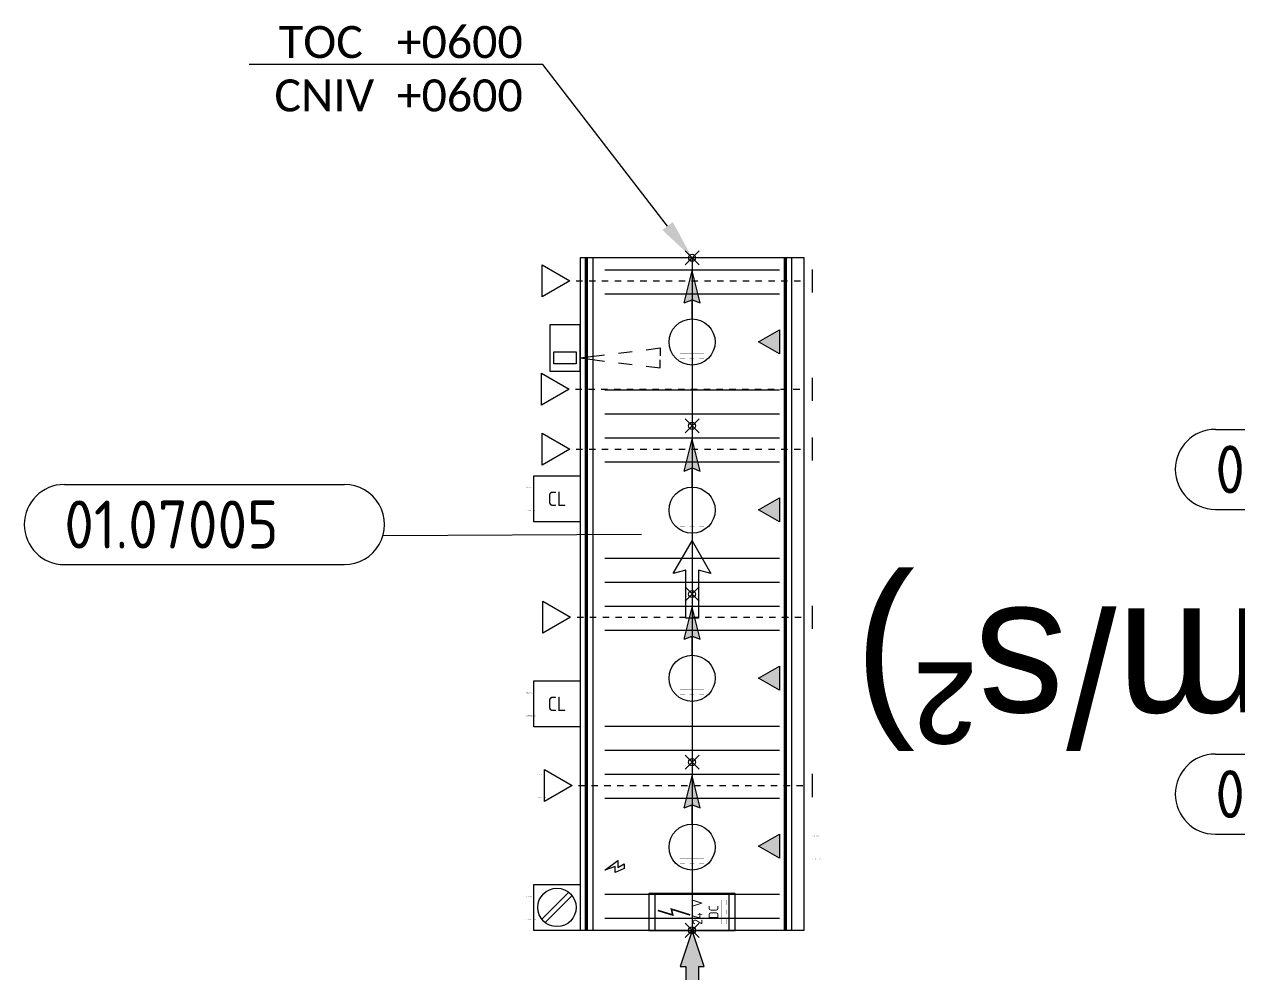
# Model space of a CAD drawing. Header units: millimetres. Extents: x -237058 to -184775, y -34272 to -10386.
# Drawn here: x -215380 to -211584, y -13354 to -10387 of the extents above; entities that cross this region are included whole.
import ezdxf
from ezdxf import colors
from ezdxf.entities.mleader import LeaderData, LeaderLine
from ezdxf.enums import TextEntityAlignment as Align
from ezdxf.math import Vec2, Vec3

# ---------------------------------------------------------------- set-up
doc = ezdxf.new("R2018")
doc.units = ezdxf.units.MM
doc.header["$PDMODE"] = 35
doc.header["$PDSIZE"] = 22
for name, color, linetype in [('0_SA-Comp_230V', 7, 'Continuous'), ('0_SA-Comp_Connections_And_Zooms', 1, 'Continuous'), ('0_SA-Comp_ICE', 4, 'Continuous'), ('0_SA-Comp_Inther', 7, 'Continuous'), ('0_SA-Comp_Profinet', 7, 'Continuous'), ('0_TOC+0600_conv_ICE', 7, 'Continuous'), ('conv_accumulation', 3, 'Continuous'), ('conv_beltside', 74, 'Continuous'), ('conv_centerline', 140, 'Continuous'), ('conv_direction', 30, 'Continuous'), ('conv_e-side', 12, 'Continuous'), ('conv_nodes', 7, 'Continuous'), ('conv_POSNR', 3, 'Continuous'), ('conv_speeds', 7, 'Continuous'), ('conv_type', 7, 'Continuous')]:
    doc.layers.add(name, color=color, linetype=linetype)
doc.layers.add('conv_textures', color=7, linetype='Continuous', true_color=0x5a6e7e)
doc.styles.add('ICE_25', font='calibri.ttf', dxfattribs={"height": 25})
doc.styles.add('Int_Kader_2.0', font='calibri.ttf', dxfattribs={"height": 2})
doc.styles.get("Standard").update_dxf_attribs({"font": 'isocp.shx'})

# ---------------------------------------------------------------- blocks, each defined once
blk = doc.blocks.new('ICE_sub-block_balloon_S')
at = {"layer": 'conv_POSNR'}
for p, q in [((-437.5, 125), (437.5, 125)), ((-437.5, -125), (437.5, -125))]:
    blk.add_line(p, q, dxfattribs=at)
for centre, start, end in [((-437.5, 0), 90, 270), ((437.5, 0), 270, 90)]:
    blk.add_arc(centre, 125, start, end, dxfattribs=at)
blk = doc.blocks.new('ICE_sub-block_direction')
at = {"layer": 'conv_direction'}
for p, q in [((75, 20), (64.6, 58.6)), ((64.6, 58.6), (166.2, 0)), ((-75, -20), (-75, 20)), ((-75, 20), (75, 20)), ((166.2, 0), (64.6, -58.6)), ((75, -20), (-75, -20)), ((64.6, -58.6), (75, -20))]:
    blk.add_line(p, q, dxfattribs=at)
blk = doc.blocks.new('ICE_sub-block_accumulation')
at = {"layer": 'conv_accumulation'}
h = blk.add_hatch(color=256, dxfattribs=at)
h.dxf.hatch_style = 1
h.paths.add_polyline_path([(0, 65), (-37.5, 0), (37.5, 0)])
for p, q in [((-37.5, 0), (0, 65)), ((0, 65), (37.5, 0)), ((37.5, 0), (-37.5, 0))]:
    blk.add_line(p, q, dxfattribs=at)
blk = doc.blocks.new('power_supply_sign')
blk.add_lwpolyline([(0, 0), (30.5, 40.8), (8.7, 40.8), (20.3, 60.9), (5.8, 60.9), (-7.4, 32.6), (11.9, 32.6)], close=True)
blk = doc.blocks.new('*U241')
for p, q in [((0, 350), (0, 310)), ((1350, 350), (0, 350)), ((1350, 310), (1350, 350)), ((1350, 350), (1405, 350)), ((1405, 350), (1405, 310)), ((0, 310), (0, -310)), ((1350, 310), (0, 310)), ((1405, 310), (1350, 310)), ((1405, 310), (1405, -310)), ((0, -310), (0, -350)), ((1350, -310), (0, -310)), ((1350, -350), (1350, -310)), ((1405, -310), (1350, -310)), ((1405, -310), (1405, -350)), ((0, -350), (1350, -350)), ((1405, -350), (1350, -350))]:
    blk.add_line(p, q)
at = {"layer": 'conv_beltside', "const_width": 10}
for points in [[(0, -291.3), (1350, -291.3)], [(1350, -291.3), (1405, -291.3)]]:
    blk.add_lwpolyline(points, dxfattribs=at)
at = {"layer": 'conv_centerline'}
for p, q in [((1350, 0), (0, 0)), ((1405, 0), (1350, 0))]:
    blk.add_line(p, q, dxfattribs=at)
at = {"layer": 'conv_e-side', "const_width": 10}
for points in [[(0, 330), (1350, 330)], [(1350, 330), (1405, 330)]]:
    blk.add_lwpolyline(points, dxfattribs=at)
at = {"layer": 'conv_nodes'}
for p in [(675, 0), (0, 0), (1350, 0), (1405, 0)]:
    blk.add_point(p, dxfattribs=at)
at = {"layer": 'conv_POSNR'}
blk.add_line((730.3, -966.9), (853.1, -129.2), dxfattribs=at)
at = {"layer": 'conv_textures'}
for p, q in [((37.5, 272.5), (37.5, -272.5)), ((112.5, 272.5), (112.5, -272.5)), ((562.5, 272.5), (562.5, -272.5)), ((637.5, 272.5), (637.5, -272.5)), ((712.5, 272.5), (712.5, -272.5)), ((787.5, 272.5), (787.5, -272.5)), ((1237.5, 272.5), (1237.5, -272.5)), ((1312.5, 272.5), (1312.5, -272.5))]:
    blk.add_line(p, q, dxfattribs=at)
at = {"xscale": -0.0009999999999999434, "yscale": 0.0009999999999999434, "zscale": 0.0009999999999999434, "rotation": 180}
blk.add_blockref('power_supply_sign', (187.5, 272.5), dxfattribs=at)
at = {"rotation": 90.00000000000001}
blk.add_blockref('ICE_sub-block_balloon_S', (660.8, -1508.4), dxfattribs=at)
at = {"layer": 'conv_accumulation'}
for p in [(337.5, -272.5), (1012.5, -272.5)]:
    blk.add_blockref('ICE_sub-block_accumulation', p, dxfattribs=at)
at = {"layer": 'conv_direction'}
blk.add_blockref('ICE_sub-block_direction', (675, 0), dxfattribs=at)
blk.add_blockref('ICE_sub-block_direction', (675, 0), dxfattribs=at)
at = {"layer": 'conv_POSNR', "flags": 8}
blk.add_attdef('position_number', (735.8, -1945.9), '', height=150, rotation=90, dxfattribs=at)
at = {"layer": 'conv_speeds', "lineweight": 30, "flags": 2}
for tag, p in [('v', (37.5, 310)), ('a', (112.5, 310))]:
    blk.add_attdef(tag, text='', height=25, rotation=270, dxfattribs=at).set_placement(p, align=Align.MIDDLE_LEFT)
at = {"layer": 'conv_type', "style": 'ICE_25', "flags": 10}
blk.add_attdef('identifier', (15, -342.5), '', height=25, dxfattribs=at)
blk = doc.blocks.new('*U298')
for p, q in [((0, 350), (0, 310)), ((2100, 350), (0, 350)), ((2100, 310), (2100, 350)), ((0, 310), (0, -310)), ((2100, 310), (0, 310)), ((2100, -310), (2100, 310)), ((0, -310), (0, -350)), ((2100, -310), (0, -310)), ((2100, -350), (2100, -310)), ((0, -350), (2100, -350))]:
    blk.add_line(p, q)
at = {"layer": 'conv_beltside', "const_width": 10}
blk.add_lwpolyline([(0, -291.3), (2100, -291.3)], dxfattribs=at)
at = {"layer": 'conv_centerline'}
blk.add_line((2100, 0), (0, 0), dxfattribs=at)
at = {"layer": 'conv_e-side', "const_width": 10}
blk.add_lwpolyline([(0, 330), (2100, 330)], dxfattribs=at)
at = {"layer": 'conv_nodes'}
for p in [(0, 0), (525, 0), (1050, 0), (1575, 0), (2100, 0)]:
    blk.add_point(p, dxfattribs=at)
at = {"layer": 'conv_POSNR'}
blk.add_line((1233.1, 965.1), (1237.3, 157.6), dxfattribs=at)
at = {"layer": 'conv_textures'}
for p, q in [((37.5, 272.5), (37.5, -272.5)), ((112.5, 272.5), (112.5, -272.5)), ((412.5, 272.5), (412.5, -272.5)), ((487.5, 272.5), (487.5, -272.5)), ((562.5, 272.5), (562.5, -272.5)), ((637.5, 272.5), (637.5, -272.5)), ((937.5, 272.5), (937.5, -272.5)), ((1012.5, 272.5), (1012.5, -272.5)), ((1087.5, 272.5), (1087.5, -272.5)), ((1162.5, 272.5), (1162.5, -272.5)), ((1462.5, 272.5), (1462.5, -272.5)), ((1537.5, 272.5), (1537.5, -272.5)), ((1612.5, 272.5), (1612.5, -272.5)), ((1687.5, 272.5), (1687.5, -272.5)), ((1987.5, 272.5), (1987.5, -272.5)), ((2062.5, 272.5), (2062.5, -272.5))]:
    blk.add_line(p, q, dxfattribs=at)
at = {"rotation": 270}
blk.add_blockref('ICE_sub-block_balloon_S', (1267, 1522.9), dxfattribs=at)
at = {"xscale": -1, "rotation": 180}
blk.add_blockref('power_supply_sign', (187.5, 272.5), dxfattribs=at)
at = {"layer": 'conv_accumulation'}
for p in [(262.5, -272.5), (787.5, -272.5), (1312.5, -272.5), (1837.5, -272.5)]:
    blk.add_blockref('ICE_sub-block_accumulation', p, dxfattribs=at)
at = {"layer": 'conv_direction'}
blk.add_blockref('ICE_sub-block_direction', (1050, 0), dxfattribs=at)
blk.add_blockref('ICE_sub-block_direction', (1050, 0), dxfattribs=at)
at = {"layer": 'conv_POSNR', "flags": 8}
blk.add_attdef('position_number', (1192, 1960.4), '', height=150, rotation=270, dxfattribs=at)
at = {"layer": 'conv_speeds', "lineweight": 30, "flags": 2}
for tag, p in [('v', (37.5, 310)), ('a', (112.5, 310))]:
    blk.add_attdef(tag, text='', height=25, rotation=270, dxfattribs=at).set_placement(p, align=Align.MIDDLE_LEFT)
at = {"layer": 'conv_type', "style": 'ICE_25', "flags": 10}
blk.add_attdef('identifier', (15, -342.5), '', height=25, dxfattribs=at)
blk = doc.blocks.new('*U244')
for p, q in [((0, 350), (750, 350)), ((0, 310), (0, 350)), ((750, 350), (750, 310)), ((0, 310), (750, 310)), ((0, -310), (0, 310)), ((750, 310), (750, -310)), ((0, -310), (750, -310)), ((0, -350), (0, -310)), ((750, -310), (750, -350)), ((0, -350), (750, -350))]:
    blk.add_line(p, q)
at = {"layer": 'conv_beltside', "const_width": 10}
blk.add_lwpolyline([(0, -291.2), (750, -291.2)], dxfattribs=at)
at = {"layer": 'conv_centerline'}
blk.add_line((0, 0), (750, 0), dxfattribs=at)
at = {"layer": 'conv_e-side', "const_width": 10}
blk.add_lwpolyline([(0, 330), (750, 330)], dxfattribs=at)
at = {"layer": 'conv_nodes'}
for p in [(0, 0), (750, 0)]:
    blk.add_point(p, dxfattribs=at)
at = {"layer": 'conv_POSNR'}
blk.add_line((341.4, -968.4), (411.8, -153.4), dxfattribs=at)
at = {"layer": 'conv_textures'}
for p, q in [((37.5, 272.5), (37.5, -272.5)), ((112.5, 272.5), (112.5, -272.5)), ((637.5, 272.5), (637.5, -272.5)), ((712.5, 272.5), (712.5, -272.5))]:
    blk.add_line(p, q, dxfattribs=at)
at = {"xscale": -1, "rotation": 180}
blk.add_blockref('power_supply_sign', (187.5, 272.5), dxfattribs=at)
at = {"rotation": 90.00000000000001}
blk.add_blockref('ICE_sub-block_balloon_S', (269.8, -1508.4), dxfattribs=at)
at = {"layer": 'conv_direction'}
blk.add_blockref('ICE_sub-block_direction', (375, 0), dxfattribs=at)
blk.add_blockref('ICE_sub-block_direction', (375, 0), dxfattribs=at)
at = {"layer": 'conv_POSNR', "flags": 8}
blk.add_attdef('position_number', (344.8, -1945.9), '', height=150, rotation=90, dxfattribs=at)
at = {"layer": 'conv_speeds', "lineweight": 30, "flags": 2}
for tag, p in [('v', (37.5, 310)), ('a', (112.5, 310))]:
    blk.add_attdef(tag, text='', height=25, rotation=270, dxfattribs=at).set_placement(p, align=Align.MIDDLE_LEFT)
at = {"layer": 'conv_type', "style": 'ICE_25', "flags": 10}
blk.add_attdef('identifier', (15, -342.5), '', height=25, dxfattribs=at)
blk = doc.blocks.new('*U214')
h = blk.add_hatch(color=256)
h.dxf.hatch_style = 1
h.paths.add_polyline_path([(-37.5, 1387.5), (-20, 1387.5), (-20, 112.5), (20, 112.5), (20, 1387.5), (37.5, 1387.5), (0, 1500)])
h = blk.add_hatch(color=256)
h.dxf.hatch_style = 1
h.paths.add_polyline_path([(-20, 0), (20, 0), (20, 112.5), (-20, 112.5)])
for p, q in [((0, 1500), (-37.5, 1387.5)), ((37.5, 1387.5), (0, 1500)), ((-37.5, 1387.5), (-20, 1387.5)), ((-20, 1387.5), (-20, 112.5)), ((20, 1387.5), (37.5, 1387.5)), ((20, 1387.5), (20, 112.5)), ((20, 112.5), (-20, 112.5)), ((-20, 112.5), (-20, 0)), ((20, 112.5), (20, 0)), ((-20, 0), (20, 0))]:
    blk.add_line(p, q)
blk = doc.blocks.new('*U113')
at = {"ltscale": 0.5}
blk.add_lwpolyline([(-72, 72), (72, 72), (72, -72), (-72, -72)], close=True, dxfattribs=at)
at = {"insert": (0, 0), "char_height": 45, "width": 90.621, "attachment_point": 5, "rotation": 270}
blk.add_mtext('\\pxqc;CL', dxfattribs=at)
at = {"lineweight": 30, "flags": 49}
for tag, p in [('EPLAN_REF', (-36, 97)), ('FUNC_REF', (36, 97))]:
    blk.add_attdef(tag, text='', height=50, rotation=270, dxfattribs=at).set_placement(p, align=Align.MIDDLE_RIGHT)
blk = doc.blocks.new('*U111')
at = {"color": 30, "true_color": 0xf8991e}
for points in [[(-57.5, -135), (57.5, -135), (57.5, 135), (-57.5, 135)], [(-57.5, 115), (57.5, 115), (57.5, 135), (-57.5, 135)], [(-57.5, -135), (57.5, -135), (57.5, -115), (-57.5, -115)]]:
    blk.add_lwpolyline(points, close=True, dxfattribs=at)
at = {"color": 3, "const_width": 5}
blk.add_lwpolyline([(5.2, 107), (-9.2, 60.4), (9.2, 64.6), (-9, 5.8)], dxfattribs=at)
at = {"ltscale": 0.5, "const_width": 1}
for points in [[(-37.5, -92), (37.5, -92)], [(-37.5, -107), (-22.5, -107)], [(-7.5, -107), (7.5, -107)], [(22.5, -107), (37.5, -107)]]:
    blk.add_lwpolyline(points, dxfattribs=at)
at = {"ltscale": 0.5, "insert": (0, -42), "char_height": 30, "attachment_point": 5}
blk.add_mtext_dynamic_manual_height_columns('\\pxqc;24 V\\PDC', width=115, gutter_width=6.25, heights=[0], dxfattribs=at)
at = {"lineweight": 30, "flags": 60}
for tag, p in [('EPLAN_REF', (-21.5, -375)), ('FUNC_REF', (50.5, -375))]:
    blk.add_attdef(tag, text='', height=50, rotation=270, dxfattribs=at).set_placement(p, align=Align.MIDDLE_LEFT)
blk = doc.blocks.new('*U114')
at = {"ltscale": 0.5}
blk.add_lwpolyline([(-72, 72), (72, 72), (72, -72), (-72, -72)], close=True, dxfattribs=at)
at = {"insert": (0, 0), "char_height": 45, "width": 90.621, "attachment_point": 5, "rotation": 270}
blk.add_mtext('\\pxqc;CL', dxfattribs=at)
at = {"lineweight": 30, "flags": 49}
for tag, p in [('EPLAN_REF', (-36, 97)), ('FUNC_REF', (36, 97))]:
    blk.add_attdef(tag, text='', height=50, rotation=270, dxfattribs=at).set_placement(p, align=Align.MIDDLE_RIGHT)
blk = doc.blocks.new('*U95')
at = {"ltscale": 0.5}
for p, q in [((-36, 749.2), (36, 749.2)), ((-50, -86.6), (0, 0)), ((0, 0), (50, -86.6)), ((50, -86.6), (-50, -86.6))]:
    blk.add_line(p, q, dxfattribs=at)
for p, q in [((0, 700), (0, 720)), ((0, 660), (0, 680)), ((0, 620), (0, 640)), ((0, 580), (0, 600)), ((0, 540), (0, 560)), ((0, 500), (0, 520)), ((0, 460), (0, 480)), ((0, 420), (0, 440)), ((0, 380), (0, 400)), ((0, 340), (0, 360)), ((0, 300), (0, 320)), ((0, 260), (0, 280)), ((0, 220), (0, 240)), ((0, 180), (0, 200)), ((0, 140), (0, 160)), ((0, 100), (0, 120)), ((0, 60), (0, 80)), ((0, 20), (0, 40))]:
    blk.add_line(p, q)
at = {"lineweight": 30, "flags": 42}
for tag, p in [('FUNC_REF', (-36, -111.6)), ('EPLAN_REF', (36, -111.6))]:
    blk.add_attdef(tag, text='', height=50, rotation=90, dxfattribs=at).set_placement(p, align=Align.MIDDLE_RIGHT)
blk = doc.blocks.new('*U94')
at = {"ltscale": 0.5}
for p, q in [((-36, 754.2), (36, 754.2)), ((-50, -86.6), (0, 0)), ((0, 0), (50, -86.6)), ((50, -86.6), (-50, -86.6))]:
    blk.add_line(p, q, dxfattribs=at)
for p, q in [((0, 700), (0, 720)), ((0, 660), (0, 680)), ((0, 620), (0, 640)), ((0, 580), (0, 600)), ((0, 540), (0, 560)), ((0, 500), (0, 520)), ((0, 460), (0, 480)), ((0, 420), (0, 440)), ((0, 380), (0, 400)), ((0, 340), (0, 360)), ((0, 300), (0, 320)), ((0, 260), (0, 280)), ((0, 220), (0, 240)), ((0, 180), (0, 200)), ((0, 140), (0, 160)), ((0, 100), (0, 120)), ((0, 60), (0, 80)), ((0, 20), (0, 40))]:
    blk.add_line(p, q)
at = {"lineweight": 30, "flags": 42}
for tag, p in [('FUNC_REF', (-36, -108.8)), ('EPLAN_REF', (36, -108.8))]:
    blk.add_attdef(tag, text='', height=50, rotation=90, dxfattribs=at).set_placement(p, align=Align.MIDDLE_RIGHT)
blk = doc.blocks.new('*U93')
at = {"ltscale": 0.5}
for p, q in [((-36, 756.7), (36, 756.7)), ((-50, -86.6), (0, 0)), ((0, 0), (50, -86.6)), ((50, -86.6), (-50, -86.6))]:
    blk.add_line(p, q, dxfattribs=at)
for p, q in [((0, 700), (0, 720)), ((0, 660), (0, 680)), ((0, 620), (0, 640)), ((0, 580), (0, 600)), ((0, 540), (0, 560)), ((0, 500), (0, 520)), ((0, 460), (0, 480)), ((0, 420), (0, 440)), ((0, 380), (0, 400)), ((0, 340), (0, 360)), ((0, 300), (0, 320)), ((0, 260), (0, 280)), ((0, 220), (0, 240)), ((0, 180), (0, 200)), ((0, 140), (0, 160)), ((0, 100), (0, 120)), ((0, 60), (0, 80)), ((0, 20), (0, 40))]:
    blk.add_line(p, q)
at = {"lineweight": 30, "flags": 42}
for tag, p in [('FUNC_REF', (-36, -111.6)), ('EPLAN_REF', (36, -111.6))]:
    blk.add_attdef(tag, text='', height=50, rotation=90, dxfattribs=at).set_placement(p, align=Align.MIDDLE_RIGHT)
blk = doc.blocks.new('*U228')
at = {"ltscale": 0.5}
h = blk.add_hatch(color=256, dxfattribs=at)
h.dxf.hatch_style = 1
h.paths.add_polyline_path([(132, 0), (122, -25), (222, 0), (122, 25)])
blk.add_line((72, 0), (132, 0))
for p, q in [((122, 25), (132, 0)), ((122, 25), (222, 0)), ((132, 0), (122, -25)), ((122, -25), (222, 0))]:
    blk.add_line(p, q, dxfattribs=at)
at = {"ltscale": 0.5, "const_width": 1}
for points in [[(-51, 37.5), (-51, 22.5)], [(-36, 37.5), (-36, -37.5)], [(-51, 7.5), (-51, -7.5)], [(-51, -22.5), (-51, -37.5)]]:
    blk.add_lwpolyline(points, dxfattribs=at)
blk.add_circle((0, 0), 72)
at = {"lineweight": 30}
for tag, p in [('EPLAN_REF', (-36, -375)), ('FUNC_REF', (36, -375))]:
    blk.add_attdef(tag, text='', height=50, rotation=270, dxfattribs=at).set_placement(p, align=Align.MIDDLE_LEFT)
blk = doc.blocks.new('*U229')
at = {"ltscale": 0.5}
h = blk.add_hatch(color=256, dxfattribs=at)
h.dxf.hatch_style = 1
h.paths.add_polyline_path([(132, 0), (122, -25), (222, 0), (122, 25)])
blk.add_line((72, 0), (132, 0))
for p, q in [((122, 25), (132, 0)), ((122, 25), (222, 0)), ((132, 0), (122, -25)), ((122, -25), (222, 0))]:
    blk.add_line(p, q, dxfattribs=at)
at = {"ltscale": 0.5, "const_width": 1}
for points in [[(-51, 37.5), (-51, 22.5)], [(-36, 37.5), (-36, -37.5)], [(-51, 7.5), (-51, -7.5)], [(-51, -22.5), (-51, -37.5)]]:
    blk.add_lwpolyline(points, dxfattribs=at)
blk.add_circle((0, 0), 72)
at = {"lineweight": 30, "flags": 63}
for tag, p in [('EPLAN_REF', (-36, -375)), ('FUNC_REF', (36, -375))]:
    blk.add_attdef(tag, text='', height=50, rotation=270, dxfattribs=at).set_placement(p, align=Align.MIDDLE_LEFT)
blk = doc.blocks.new('*U116')
at = {"ltscale": 0.5}
h = blk.add_hatch(color=256, dxfattribs=at)
h.dxf.hatch_style = 1
h.paths.add_polyline_path([(132, 0), (122, -25), (222, 0), (122, 25)])
blk.add_line((72, 0), (132, 0))
for p, q in [((122, 25), (132, 0)), ((122, 25), (222, 0)), ((132, 0), (122, -25)), ((122, -25), (222, 0))]:
    blk.add_line(p, q, dxfattribs=at)
at = {"ltscale": 0.5, "const_width": 1}
for points in [[(-51, 37.5), (-51, 22.5)], [(-36, 37.5), (-36, -37.5)], [(-51, 7.5), (-51, -7.5)], [(-51, -22.5), (-51, -37.5)]]:
    blk.add_lwpolyline(points, dxfattribs=at)
blk.add_circle((0, 0), 72)
at = {"lineweight": 30, "flags": 39}
for tag, p in [('EPLAN_REF', (-36, -375)), ('FUNC_REF', (36, -375))]:
    blk.add_attdef(tag, text='', height=50, rotation=270, dxfattribs=at).set_placement(p, align=Align.MIDDLE_LEFT)
blk = doc.blocks.new('*U117')
at = {"ltscale": 0.5}
h = blk.add_hatch(color=256, dxfattribs=at)
h.dxf.hatch_style = 1
h.paths.add_polyline_path([(132, 0), (122, -25), (222, 0), (122, 25)])
blk.add_line((72, 0), (132, 0))
for p, q in [((122, 25), (132, 0)), ((122, 25), (222, 0)), ((132, 0), (122, -25)), ((122, -25), (222, 0))]:
    blk.add_line(p, q, dxfattribs=at)
at = {"ltscale": 0.5, "const_width": 1}
for points in [[(-51, 37.5), (-51, 22.5)], [(-36, 37.5), (-36, -37.5)], [(-51, 7.5), (-51, -7.5)], [(-51, -22.5), (-51, -37.5)]]:
    blk.add_lwpolyline(points, dxfattribs=at)
blk.add_circle((0, 0), 72)
at = {"lineweight": 30, "flags": 39}
for tag, p in [('EPLAN_REF', (-36, -375)), ('FUNC_REF', (36, -375))]:
    blk.add_attdef(tag, text='', height=50, rotation=270, dxfattribs=at).set_placement(p, align=Align.MIDDLE_LEFT)
blk = doc.blocks.new('*U110')
for p, q in [((47.4, -36.8), (-36.8, 47.4)), ((36.8, -47.4), (-47.4, 36.8))]:
    blk.add_line(p, q)
at = {"ltscale": 0.5}
blk.add_lwpolyline([(-72, 72), (72, 72), (72, -72), (-72, -72)], close=True, dxfattribs=at)
blk.add_circle((0, 0), 60)
at = {"lineweight": 30, "flags": 49}
for tag, p in [('EPLAN_REF', (-36, 97)), ('FUNC_REF', (36, 97))]:
    blk.add_attdef(tag, text='', height=50, rotation=270, dxfattribs=at).set_placement(p, align=Align.MIDDLE_RIGHT)
blk = doc.blocks.new('*U231')
for p, q in [((-296.9, 62.5), (-296.9, 37.5)), ((-253.5, 57.1), (-296.9, 62.5)), ((-166.6, 46.2), (-210.1, 51.6)), ((-46.9, 31.2), (-123.2, 40.8)), ((-296.9, 0), (-296.9, 25)), ((-253.5, 5.4), (-296.9, 0)), ((-166.6, 16.3), (-210.1, 10.9)), ((-46.9, 31.2), (-123.2, 21.7))]:
    blk.add_line(p, q)
for points in [[(46.9, -72), (46.9, 72), (-46.9, 72), (-46.9, -72)], [(-34.4, 50), (34.4, 50), (34.4, 12.5), (-34.4, 12.5)]]:
    blk.add_lwpolyline(points, close=True)
at = {"lineweight": 30}
for tag, p in [('EPLAN_REF', (98.5, 20.8)), ('FUNC_REF', (98.5, -51.2))]:
    blk.add_attdef(tag, text='', height=50, rotation=180, dxfattribs=at).set_placement(p, align=Align.MIDDLE_RIGHT)
blk = doc.blocks.new('*U191')
at = {"ltscale": 0.5}
for p, q in [((-50, 86.6), (50, 86.6)), ((0, 0), (-50, 86.6)), ((50, 86.6), (0, 0)), ((36, -758.8), (-36, -758.8))]:
    blk.add_line(p, q, dxfattribs=at)
for p, q in [((0, -20), (0, -40)), ((0, -60), (0, -80)), ((0, -100), (0, -120)), ((0, -140), (0, -160)), ((0, -180), (0, -200)), ((0, -220), (0, -240)), ((0, -260), (0, -280)), ((0, -300), (0, -320)), ((0, -340), (0, -360)), ((0, -380), (0, -400)), ((0, -420), (0, -440)), ((0, -460), (0, -480)), ((0, -500), (0, -520)), ((0, -540), (0, -560)), ((0, -580), (0, -600)), ((0, -620), (0, -640)), ((0, -660), (0, -680)), ((0, -700), (0, -720))]:
    blk.add_line(p, q)
at = {"lineweight": 30, "flags": 3}
for tag, p in [('EPLAN_REF', (-36, 111.6)), ('FUNC_REF', (36, 111.6))]:
    blk.add_attdef(tag, text='', height=50, rotation=270, dxfattribs=at).set_placement(p, align=Align.MIDDLE_RIGHT)

msp = doc.modelspace()

# ---------------------------------------------------------------- block references
at = {"layer": '0_SA-Comp_230V'}
ref = msp.add_blockref('*U110', (-213716.1, -13144.2), dxfattribs=dict(at, rotation=90))
lines = msp.add_mtext('MS0107005', dxfattribs={"layer": '0', "insert": (-213813.1, -13108.2), "char_height": 2.5, "attachment_point": 1})
ref.add_attrib('FUNC_REF', '', (-213813.1, -13108.2), dxfattribs={"flags": 70}).embed_mtext(lines)
lines = msp.add_mtext('=Z01+07005-300S4', dxfattribs={"layer": '0', "insert": (-213813.1, -13180.2), "char_height": 2.5, "attachment_point": 1})
ref.add_attrib('EPLAN_REF', '', (-213813.1, -13180.2), dxfattribs={"flags": 70}).embed_mtext(lines)
at = {"layer": '0_SA-Comp_230V', "rotation": 90}
msp.add_blockref('*U111', (-213294.1, -13158.7), dxfattribs=at)
at = {"layer": '0_SA-Comp_Connections_And_Zooms'}
msp.add_blockref('*U214', (-213294.1, -14716.2), dxfattribs=at)
at = {"layer": '0_SA-Comp_ICE'}
for name, p, rotation in [('*U93', (-213675.8, -11188.2), 269.9999999999997), ('*U117', (-213294.1, -11378.7), 90), ('*U93', (-213675.8, -11713.2), 269.9999999999997), ('*U116', (-213294.1, -11903.7), 90), ('*U94', (-213673.3, -12238.2), 269.9999999999995), ('*U229', (-213294.1, -12428.7), 90)]:
    msp.add_blockref(name, p, dxfattribs=dict(at, rotation=rotation))
ref = msp.add_blockref('*U95', (-213668.3, -12763.4), dxfattribs=dict(at, rotation=270))
lines = msp.add_mtext('S1_0107005', dxfattribs={"layer": '0', "insert": (-213779.9, -12727.4), "char_height": 2.5, "attachment_point": 1})
ref.add_attrib('FUNC_REF', '', (-213779.9, -12727.4), dxfattribs={"flags": 66}).embed_mtext(lines)
lines = msp.add_mtext('=Z01+07005-503B2', dxfattribs={"layer": '0', "insert": (-213779.9, -12799.4), "char_height": 2.5, "attachment_point": 1})
ref.add_attrib('EPLAN_REF', '', (-213779.9, -12799.4), dxfattribs={"flags": 66}).embed_mtext(lines)
ref = msp.add_blockref('*U228', (-213294.1, -12955.7), dxfattribs=dict(at, rotation=90))
lines = msp.add_mtext('M1_0107005', dxfattribs={"layer": '0', "insert": (-212919.1, -12919.7), "char_height": 2.5, "attachment_point": 1})
ref.add_attrib('FUNC_REF', '', (-212919.1, -12919.7), dxfattribs={"flags": 64}).embed_mtext(lines)
lines = msp.add_mtext('=Z01+07005-502M2', dxfattribs={"layer": '0', "insert": (-212919.1, -12991.7), "char_height": 2.5, "attachment_point": 1})
ref.add_attrib('EPLAN_REF', '', (-212919.1, -12991.7), dxfattribs={"flags": 64}).embed_mtext(lines)
at = {"layer": '0_SA-Comp_Inther', "rotation": 89.99999999999999}
msp.add_blockref('*U191', (-213677.9, -11526.2), dxfattribs=at)
at = {"layer": '0_SA-Comp_Profinet', "rotation": 180}
msp.add_blockref('*U231', (-213691, -11397.4), dxfattribs=at)
at = {"layer": '0_SA-Comp_Profinet'}
ref = msp.add_blockref('*U114', (-213716.1, -11868.2), dxfattribs=dict(at, rotation=90))
lines = msp.add_mtext('cl0107005_2', dxfattribs={"layer": '0', "insert": (-213813.1, -11832.2), "char_height": 2.5, "attachment_point": 1})
ref.add_attrib('FUNC_REF', '', (-213813.1, -11832.2), dxfattribs={"flags": 70}).embed_mtext(lines)
lines = msp.add_mtext('=Z01+07005-511U2', dxfattribs={"layer": '0', "insert": (-213813.1, -11904.2), "char_height": 2.5, "attachment_point": 1})
ref.add_attrib('EPLAN_REF', '', (-213813.1, -11904.2), dxfattribs={"flags": 70}).embed_mtext(lines)
ref = msp.add_blockref('*U113', (-213716.1, -12508.7), dxfattribs=dict(at, rotation=90))
lines = msp.add_mtext('cl0107005_1', dxfattribs={"layer": '0', "insert": (-213813.1, -12472.7), "char_height": 2.5, "attachment_point": 1})
ref.add_attrib('FUNC_REF', '', (-213813.1, -12472.7), dxfattribs={"flags": 70}).embed_mtext(lines)
lines = msp.add_mtext('=Z01+07005-501U2', dxfattribs={"layer": '0', "insert": (-213813.1, -12544.7), "char_height": 2.5, "attachment_point": 1})
ref.add_attrib('EPLAN_REF', '', (-213813.1, -12544.7), dxfattribs={"flags": 70}).embed_mtext(lines)
at = {"layer": '0_TOC+0600_conv_ICE'}
ref = msp.add_blockref('*U298', (-213294.1, -13215.7), dxfattribs=dict(at, rotation=89.99999999999999))
ref.add_attrib('position_number', '01.07005', (-215254.5, -12023.6), dxfattribs={"layer": 'conv_POSNR', "height": 150})
ref = msp.add_blockref('*U241', (-209714.1, -11115.7), dxfattribs=dict(at, rotation=270))
ref.add_attrib('position_number', '01.08005', (-211660, -11851.5), dxfattribs={"layer": 'conv_POSNR', "height": 150})
lines = msp.add_mtext('v = 0.70 (m/s)', dxfattribs={"layer": 'conv_speeds', "insert": (-209404.1, -11153.2), "char_height": 2.5, "attachment_point": 1, "rotation": 180})
ref.add_attrib('v', '', (-209404.1, -11153.2)).embed_mtext(lines)
lines = msp.add_mtext('a = 1.0 (m/s²)', dxfattribs={"layer": 'conv_speeds', "insert": (-209404.1, -11228.2), "char_height": 2.5, "attachment_point": 1, "rotation": 180})
ref.add_attrib('a', '', (-209404.1, -11228.2)).embed_mtext(lines)
ref = msp.add_blockref('*U244', (-209714.1, -12520.7), dxfattribs=dict(at, rotation=270))
ref.add_attrib('position_number', '01.08010', (-211660, -12865.4), dxfattribs={"layer": 'conv_POSNR', "height": 150})
lines = msp.add_mtext('v= 0.70 (m/s)', dxfattribs={"layer": 'conv_speeds', "insert": (-209404.1, -12558.2), "char_height": 2.5, "attachment_point": 1, "rotation": 180})
ref.add_attrib('v', '', (-209404.1, -12558.2)).embed_mtext(lines)
lines = msp.add_mtext('a = 1.0 (m/s²) ', dxfattribs={"layer": 'conv_speeds', "insert": (-209404.1, -12633.2), "char_height": 423.372, "attachment_point": 1, "rotation": 180})
ref.add_attrib('a', '', (-209404.1, -12633.2)).embed_mtext(lines)

# ---------------------------------------------------------------- leaders
ml = msp.add_multileader_mtext('Standard', dxfattribs=at)
ml.set_content('TOC  ^I+0600^JCNIV  +0600', color=256, style='Int_Kader_2.0')
ml.set_leader_properties(color=256)
ml.build(insert=Vec2(0, 0))
ml.multileader.update_dxf_attribs({"text_right_attachment_type": 6, "dogleg_length": 1, "arrow_head_size": 125, "scale": 50})
ctx = ml.context
ctx.base_point, ctx.scale, ctx.char_height, ctx.arrow_head_size, ctx.landing_gap_size, ctx.plane_origin = Vec3(-214622.4, -10442.8), 50, 100, 125, 12.5, Vec3(-213290.4, -11114.3)
ctx.right_attachment, ctx.text_align_type = 6, 2
notes = []
notes.append((ctx, [(1, (1, 1, 0), (-213760.4, -10512.1), (-1, 0), 50, [(0, [(-213294.1, -11115.7)], 0, [])])]))
ctx.mtext.insert, ctx.mtext.alignment, ctx.mtext.flow_direction = Vec3(-213822.9, -10392.1), 3, 5
for ctx, leaders in notes:
    for number, flags, end, landing, length, lines in leaders:
        leader = LeaderData()
        leader.index, (leader.has_last_leader_line, leader.has_dogleg_vector, leader.attachment_direction) = number, flags
        leader.last_leader_point, leader.dogleg_vector, leader.dogleg_length = Vec3(end), Vec3(landing), length
        for number, points, colour, breaks in lines:
            line = LeaderLine()
            line.index, line.vertices, line.color, line.breaks = number, Vec3.list(points), colors.encode_raw_color(colour), breaks
            leader.lines.append(line)
        ctx.leaders.append(leader)

doc.saveas('drawing.dxf')
